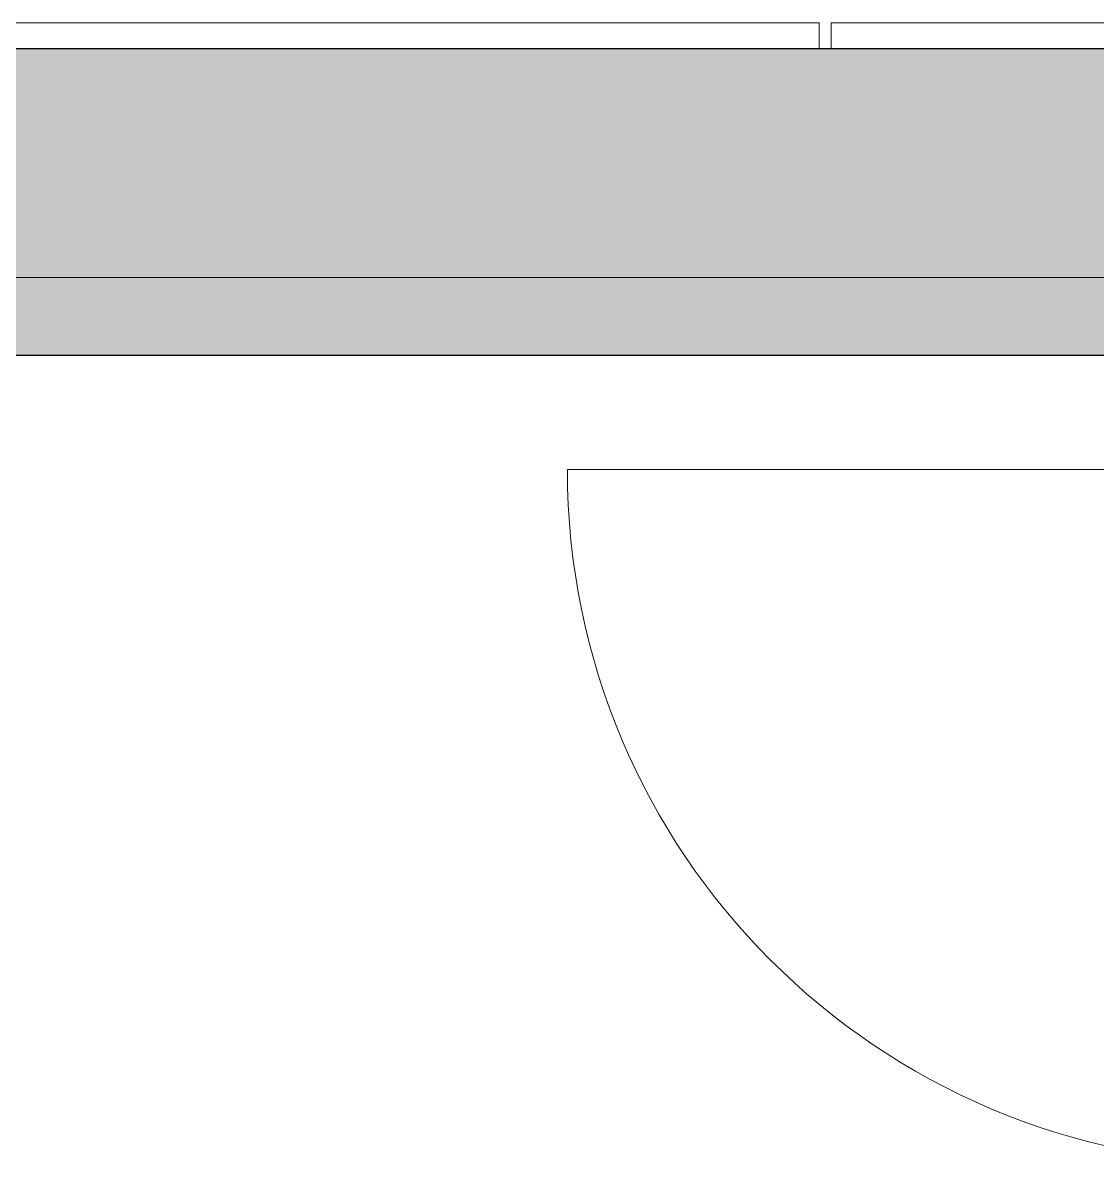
# Model space of a CAD drawing. Header units: millimetres. Extents: x 155927 to 295199, y -4084 to 97293.
# Drawn here: x 202498 to 203908, y 33186 to 34682 of the extents above; entities that cross this region are included whole.
import ezdxf

# ---------------------------------------------------------------- set-up
doc = ezdxf.new("R2010")
doc.units = ezdxf.units.MM
doc.header["$MEASUREMENT"] = 0
for name, color, linetype, lineweight in [('A-DOOR', 4, 'CONTINUOUS', 9), ('A-GLAZ-CURT', 7, 'CONTINUOUS', 9), ('A-WALL', 7, 'CONTINUOUS', 9), ('A-WALL-PATT', 7, 'CONTINUOUS', 9), ('I-WALL', 7, 'CONTINUOUS', 9)]:
    doc.layers.add(name, color=color, linetype=linetype, lineweight=lineweight)

msp = doc.modelspace()

# ---------------------------------------------------------------- hatches: boundary and pattern name
at = {"layer": 'A-WALL-PATT'}
h = msp.add_hatch(color=256, dxfattribs=at)
h.paths.add_polyline_path([(231130.8, 34347.6), (231130.8, 34647.6), (229692.8, 34647.6), (229692.8, 34347.6), (230840.8, 34347.6)], flags=0)
h.paths.add_polyline_path([(220908.8, 34347.6), (220908.8, 34647.6), (202317.8, 34647.6), (202317.8, 34347.6), (220172.3, 34347.6)], flags=0)
h.paths.add_polyline_path([(200283.7, 34347.6), (200283.7, 34647.6), (197292.8, 34647.6), (197292.8, 34347.6), (199760.7, 34347.6)], flags=0)
h.paths.add_polyline_path([(194558.8, 34347.6), (194558.8, 34647.6), (192442.8, 34647.6), (192442.8, 34437.6), (192417.8, 34437.6), (192417.8, 34347.6), (193757.3, 34347.6)], flags=0)
h.paths.add_polyline_path([(190808.8, 34347.6), (190808.8, 34437.6), (190783.8, 34437.6), (190783.8, 34647.6), (187318, 34647.6), (187318, 34347.6), (190783.8, 34347.6)], flags=0)
h.paths.add_polyline_path([(185283.8, 34347.6), (185283.8, 34647.6), (166692.8, 34647.6), (166692.8, 34347.6), (184151.8, 34347.6)], flags=0)
h.paths.add_polyline_path([(157908.8, 34347.6), (157908.8, 34647.6), (156760.8, 34647.6), (156760.8, 34347.6), (157736.8, 34347.6)], flags=0)
h = msp.add_hatch(color=256, dxfattribs=at)
h.paths.add_polyline_path([(204125.4, 34245.6), (204125.4, 34347.6), (202317.8, 34347.6), (202317.8, 34245.6), (203362.8, 34245.6)], flags=0)
h.paths.add_polyline_path([(200283.7, 34245.6), (200283.7, 34347.6), (197592, 34347.6), (197592, 34245.6), (199760.7, 34245.6)], flags=0)

# ---------------------------------------------------------------- linework, layer by layer
at = {"layer": 'A-DOOR'}
msp.add_line((204122.4, 34095.6), (203212.4, 34095.6), dxfattribs=at)
msp.add_arc((204122.4, 34095.6), 910, 180, 270, dxfattribs=at)
at = {"layer": 'A-GLAZ-CURT', "lineweight": 20}
for p, q in [((203542.8, 34681.6), (202433.8, 34681.6)), ((203542.8, 34647.6), (203542.8, 34681.6)), ((206542.8, 34681.6), (203558.8, 34681.6)), ((203558.8, 34681.6), (203558.8, 34647.6)), ((202433.8, 34647.6), (203542.8, 34647.6)), ((203558.8, 34647.6), (206542.8, 34647.6))]:
    msp.add_line(p, q, dxfattribs=at)
at = {"layer": 'A-WALL', "lineweight": 30}
msp.add_line((220908.8, 34647.6), (202317.8, 34647.6), dxfattribs=at)
at = {"layer": 'A-WALL'}
msp.add_line((202317.8, 34347.6), (204125.4, 34347.6), dxfattribs=at)
at = {"layer": 'I-WALL'}
msp.add_line((204125.4, 34347.6), (202317.8, 34347.6), dxfattribs=at)
at = {"layer": 'I-WALL', "lineweight": 30}
msp.add_line((202317.8, 34245.6), (204125.4, 34245.6), dxfattribs=at)

doc.saveas('drawing.dxf')
